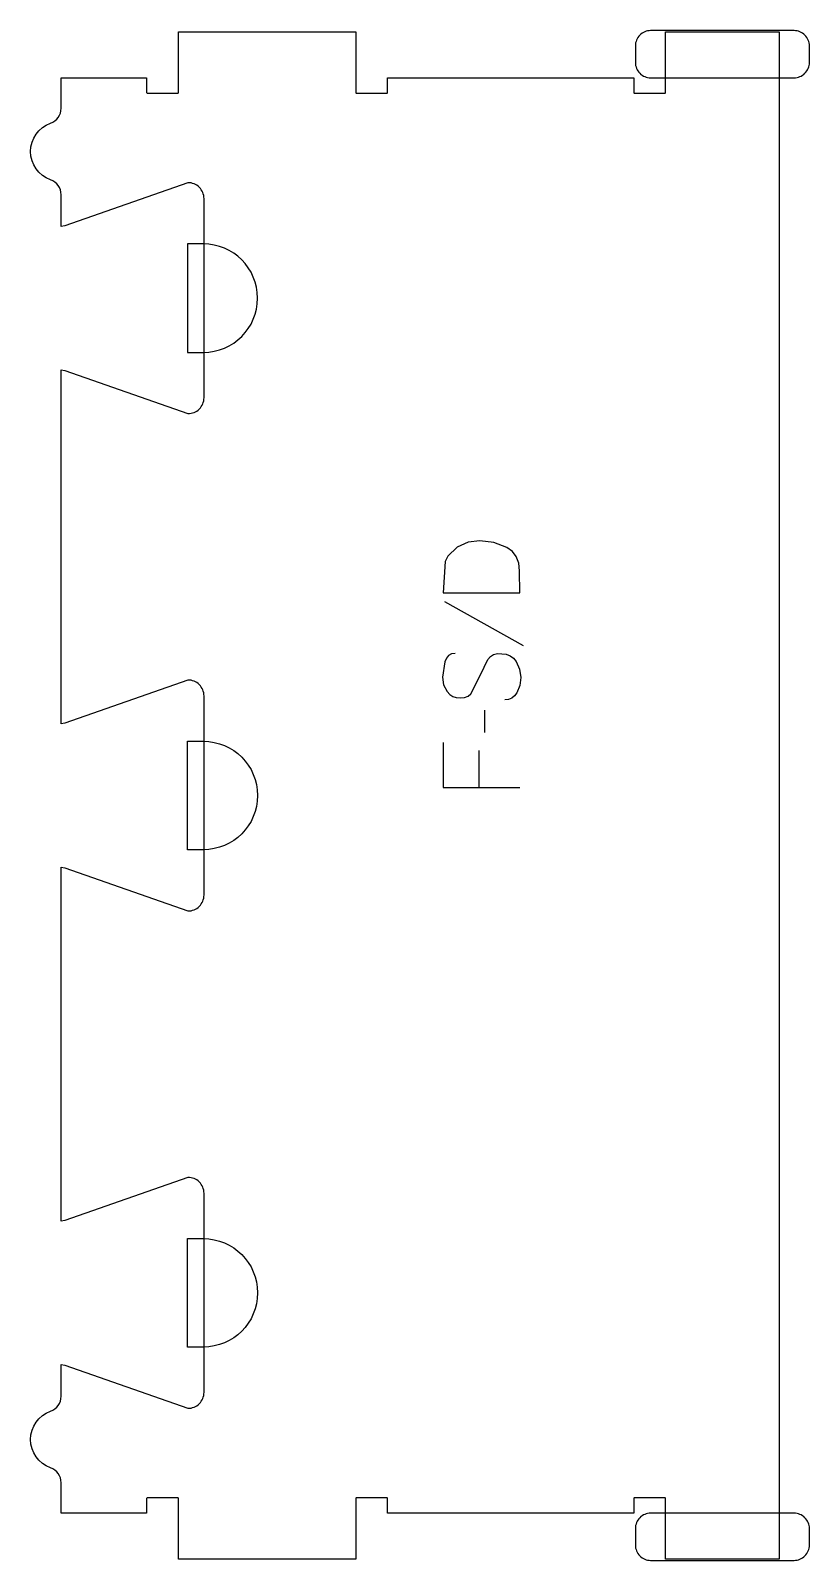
# Model space of a CAD drawing. Header units: millimetres. Extents: x -162 to 144, y -300 to 300.
import ezdxf

# ---------------------------------------------------------------- set-up
doc = ezdxf.new("R2010")
doc.units = ezdxf.units.MM
for name, color, linetype, true_color in [('1_ANYTOOL_1MMDEEP_LABELS_S', 2, 'Continuous', 0xffff00), ('4_ANYTOOL_CUTTHROUGH_OUTSI', 5, 'Continuous', 0x0000ff), ('5_ANYTOOL_HALF_MILL_9MM_IN', 3, 'Continuous', 0x00ff00)]:
    doc.layers.add(name, color=color, linetype=linetype, true_color=true_color)

msp = doc.modelspace()

# ---------------------------------------------------------------- linework, layer by layer
at = {"layer": '1_ANYTOOL_1MMDEEP_LABELS_S'}
for p, q in [((0.45, 76.03), (31.23, 58.84)), ((16.1, 33.47), (16.18, 24.69)), ((13.95, 17.66), (13.95, 3.17))]:
    msp.add_line(p, q, dxfattribs=at)
msp.add_lwpolyline([(-0.02, 79.46), (29.98, 79.46), (29.9, 87.99), (29.55, 91.06), (28.6, 93.62), (27.04, 95.68), (24.88, 97.24), (19.77, 99.2), (14.3, 99.86), (9.69, 99.24), (5.47, 97.37), (1.69, 93.85), (0.69, 91.75)], close=True, dxfattribs=at)
for points in [[(4.57, 55.71), (3.18, 55.51), (2.05, 54.89), (1.19, 53.86), (0.58, 52.41), (-0.36, 46.33), (0.1, 43.36), (1.48, 40.71), (2.48, 39.63), (3.68, 38.85), (5.07, 38.38), (6.67, 38.23), (8.29, 38.41), (9.67, 38.94), (10.82, 39.82), (14.55, 47.23), (17.47, 53.27), (18.45, 54.43), (19.69, 55.22), (21.17, 55.63), (24.66, 55.36), (26.17, 54.73), (27.44, 53.78), (28.48, 52.5), (29.84, 49.51), (30.33, 46.29), (29.96, 43.13), (28.78, 40.24), (27.9, 39.04), (26.82, 38.19), (25.56, 37.67), (24.11, 37.5)], [(-0.02, 20.83), (-0.02, 3.17), (29.98, 3.17)]]:
    msp.add_lwpolyline(points, dxfattribs=at)
at = {"layer": '4_ANYTOOL_CUTTHROUGH_OUTSI'}
msp.add_lwpolyline([(-149.85, -269.35, 0.317837), (-154.02, -263.45, -0.707107), (-154.02, -241.3, 0.317837), (-149.85, -235.4), (-149.85, -223.01), (-148.46, -223.24), (-100.18, -240.14, 0.419618), (-93.85, -233.9), (-93.85, -155.9, 0.419618), (-100.18, -149.66), (-148.47, -166.56), (-149.85, -166.79), (-149.85, -28.11), (-148.46, -28.34), (-100.18, -45.24, 0.419618), (-93.85, -39), (-93.85, 39, 0.419618), (-100.18, 45.24), (-148.47, 28.34), (-149.85, 28.11), (-149.85, 166.79), (-148.46, 166.56), (-100.18, 149.66, 0.419618), (-93.85, 155.9), (-93.85, 233.9, 0.419618), (-100.18, 240.14), (-148.47, 223.24), (-149.85, 223.01), (-149.85, 235.4, 0.317837), (-154.02, 241.3, -0.707107), (-154.02, 263.45, 0.317837), (-149.85, 269.35), (-149.85, 281.25), (-116.35, 281.25), (-116.35, 275.5, 0.414214), (-116.1, 275.25), (-104.1, 275.25, 0.414214), (-103.85, 275.5), (-103.85, 299.25), (-34.35, 299.25), (-34.35, 275.5, 0.414214), (-34.1, 275.25), (-22.1, 275.25, 0.414214), (-21.85, 275.5), (-21.85, 281.25), (74.65, 281.25), (74.65, 275.5, 0.414214), (74.9, 275.25), (86.9, 275.25, 0.414214), (87.15, 275.5), (87.15, 299.25), (131.65, 299.25), (131.65, -299.25), (87.15, -299.25), (87.15, -275.5, 0.414214), (86.9, -275.25), (74.9, -275.25, 0.414214), (74.65, -275.5), (74.65, -281.25), (-21.85, -281.25), (-21.85, -275.5, 0.414214), (-22.1, -275.25), (-34.1, -275.25, 0.414214), (-34.35, -275.5), (-34.35, -299.25), (-103.85, -299.25), (-103.85, -275.5, 0.414214), (-104.1, -275.25), (-116.1, -275.25, 0.414214), (-116.35, -275.5), (-116.35, -281.25), (-149.85, -281.25)], format="xyb", close=True, dxfattribs=at)
at = {"layer": '5_ANYTOOL_HALF_MILL_9MM_IN'}
for points in [[(81.27, 299.75, 0.414214), (75.27, 293.75), (75.27, 287.25, 0.414214), (81.27, 281.25), (137.52, 281.25, 0.414214), (143.52, 287.25), (143.52, 293.75, 0.414214), (137.52, 299.75)], [(-94.1, 173.65, 1), (-94.1, 216.15), (-100.35, 216.15), (-100.35, 173.65)], [(-94.1, 21.25, -1), (-94.1, -21.25), (-100.35, -21.25), (-100.35, 21.25)], [(-94.1, -173.65, -1), (-94.1, -216.15), (-100.35, -216.15), (-100.35, -173.65)], [(81.27, -281.25, 0.414214), (75.27, -287.25), (75.27, -293.75, 0.414214), (81.27, -299.75), (137.52, -299.75, 0.414214), (143.52, -293.75), (143.52, -287.25, 0.414214), (137.52, -281.25)]]:
    msp.add_lwpolyline(points, format="xyb", close=True, dxfattribs=at)

doc.saveas('drawing.dxf')
